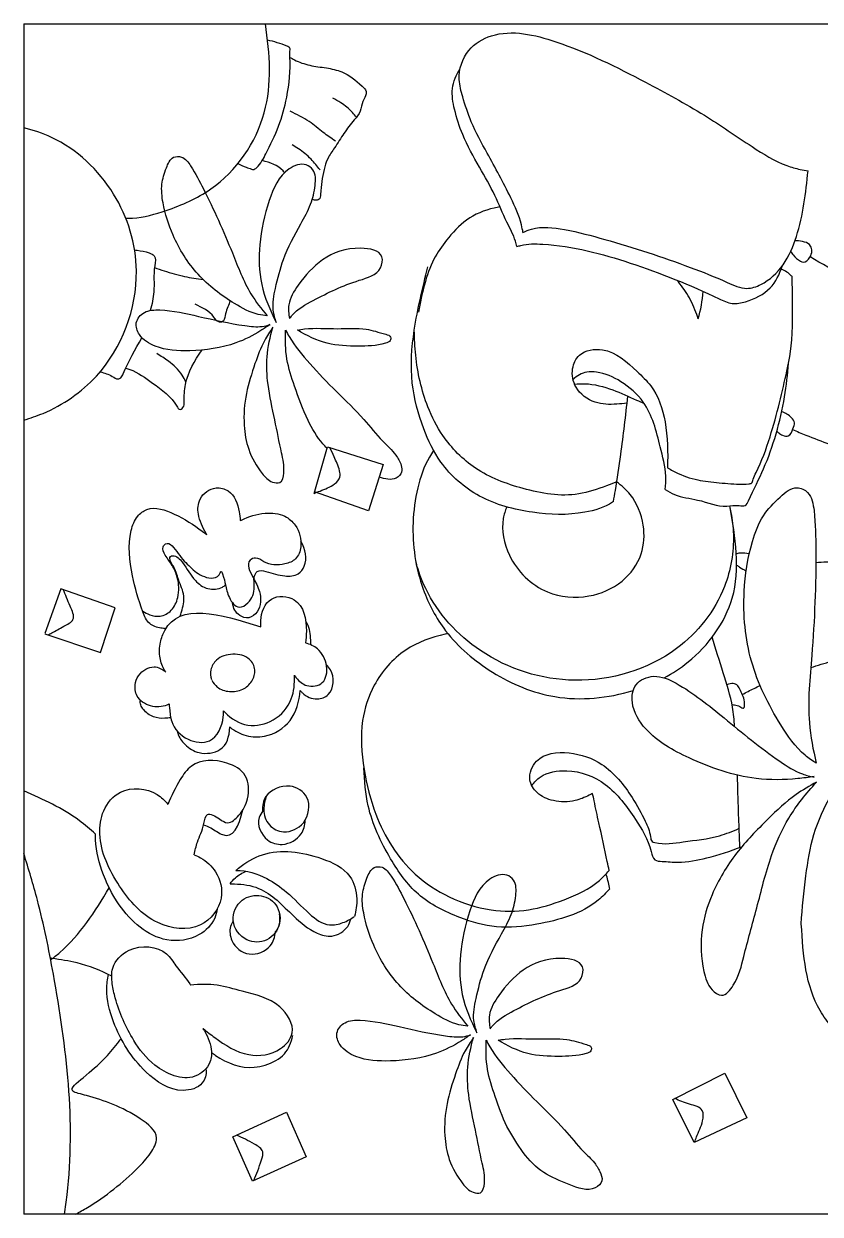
# Model space of a CAD drawing. Extents: x -1732 to 4207, y -1068 to 3132.
# Drawn here: x -1732 to 1079, y -1068 to 3132 of the extents above; entities that cross this region are included whole.
import ezdxf

# ---------------------------------------------------------------- set-up
doc = ezdxf.new("R2010")
doc.units = 0
doc.header["$MEASUREMENT"] = 0
doc.layers.get('0').update_dxf_attribs({"color": 3})

msp = doc.modelspace()

# ---------------------------------------------------------------- linework, layer by layer
at = {"color": 0, "linetype": 'Continuous', "lineweight": 30}
for p, q in [((-1732, 3131.8), (4207.3, 3131.8)), ((-1732, 3131.8), (-1732, -1067.7)), ((979.4, 2240.4), (980.1, 2240.9)), ((-707.2, 1474.3), (-660.6, 1639.6)), ((-660.6, 1639.6), (-463.3, 1577.5)), ((-463.3, 1577.5), (-515.8, 1413.4)), ((-515.8, 1413.4), (-705.5, 1480.4)), ((-1601, 1139), (-1657.3, 981)), ((-1409.9, 1071.6), (-1601, 1139)), ((-1461.2, 913.6), (-1409.9, 1071.6)), ((-1658.3, 980), (-1461.2, 913.6)), ((558.5, -662.8), (742.6, -569.7)), ((742.6, -569.7), (820.4, -727.4)), ((634.4, -814.7), (558.5, -662.8)), ((-993.9, -795), (-805.1, -708.3)), ((-805.1, -708.3), (-735.6, -865.7)), ((820.4, -727.4), (634.4, -814.7)), ((-924.8, -950.8), (-993.9, -795)), ((-735.6, -865.7), (-924.8, -950.8)), ((4207.3, -1067.7), (-1732, -1067.7))]:
    msp.add_line(p, q, dxfattribs=at)
for points, knots in [([(-1372.1, 2445.6), (-1364.2, 2445.6), (-1315.8, 2446.8), (-1211.4, 2476.2), (-1018.6, 2559.2), (-846.1, 2808.9), (-863.8, 3025.2), (-879.3, 3131.8)], [21.113367, 21.113367, 21.113367, 21.113367, 28.872899, 69.184987, 126.602479, 234.862026, 338.527857, 338.527857, 338.527857, 338.527857]), ([(29.8, 2395.3), (28.5, 2404.5), (20.7, 2447.3), (-23.5, 2541.8), (-87.5, 2659.8), (-151.7, 2775.6), (-180.5, 2864), (-203.4, 2949.3), (-174.4, 3043.5), (-41.7, 3120.5), (192.6, 3063.9), (429.9, 2944.2), (662.4, 2819.1), (820.1, 2708.9), (931.5, 2639.2), (1001.2, 2619), (1026.5, 2614.6), (1035.9, 2613.3)], [14.994372, 14.994372, 14.994372, 14.994372, 28.78888, 79.506349, 167.534683, 228.771881, 274.680615, 305.206382, 358.687354, 405.787373, 518.453576, 689.854972, 807.642387, 907.016843, 975.963654, 1000.105611, 1014.044132, 1014.044132, 1014.044132, 1014.044132]), ([(-976.5, 2639), (-966.8, 2634.3), (-951.3, 2626.2), (-932.8, 2621.1), (-919.8, 2616.1), (-897, 2635.5), (-870.4, 2686.5), (-829.6, 2769.5), (-798.5, 2883.1), (-789.7, 2974.5), (-794.2, 3030.2), (-789.8, 3047), (-822.3, 3061.5), (-849.1, 3069.3), (-871.7, 3073.9)], [22.690643, 22.690643, 22.690643, 22.690643, 33.237055, 39.865959, 42.026658, 46.252176, 65.882262, 101.073584, 135.933636, 182.746472, 188.514547, 193.233872, 197.013442, 219.688021, 219.688021, 219.688021, 219.688021]), ([(-793, 3013.5), (-787.8, 3010.4), (-765.8, 2998.2), (-722.6, 2983.2), (-665.4, 2977.6), (-598, 2962.3), (-555, 2928.3), (-521.5, 2896.8), (-524.9, 2874.8), (-539.6, 2854.9), (-540.8, 2821.3), (-571.1, 2786.9), (-603.1, 2745.7), (-631.8, 2698.2), (-660.8, 2658.7), (-677.2, 2601.5), (-683.6, 2557.8), (-685.8, 2510), (-703.2, 2508.4), (-711.4, 2510.6), (-714.1, 2511.6)], [11.20418, 11.20418, 11.20418, 11.20418, 17.168406, 36.063827, 55.706418, 74.137753, 102.77886, 110.642559, 115.912372, 122.946613, 134.903532, 146.972917, 166.790402, 186.856868, 201.694822, 214.959574, 244.103003, 250.081474, 255.425654, 258.280848, 258.280848, 258.280848, 258.280848]), ([(8.5, 2345.9), (7.1, 2352.4), (-0.6, 2382.3), (-33.2, 2440.1), (-68.2, 2530.2), (-126.7, 2629.9), (-181.7, 2728.9), (-211.7, 2822.3), (-226.4, 2906.6), (-205.8, 2952.1), (-191.5, 2974.9)], [23.571989, 23.571989, 23.571989, 23.571989, 33.466216, 69.631231, 120.534922, 176.78677, 240.703372, 287.08573, 323.200299, 362.173805, 362.173805, 362.173805, 362.173805]), ([(-557.5, 2802.5), (-562.1, 2807.9), (-578.9, 2826.8), (-606.2, 2851.1), (-632.1, 2864.4), (-641.8, 2869.4)], [8.199565, 8.199565, 8.199565, 8.199565, 15.238583, 33.091166, 43.883199, 43.883199, 43.883199, 43.883199]), ([(-1732, 1733.6), (-1709, 1740.6), (-1613.9, 1772.9), (-1415.6, 1908.7), (-1295.5, 2223.8), (-1394.6, 2547.4), (-1572.3, 2714.8), (-1698.2, 2756.5), (-1732, 2764.9)], [26.016372, 26.016372, 26.016372, 26.016372, 49.729267, 125.353337, 256.017028, 349.070776, 446.620763, 481.191709, 481.191709, 481.191709, 481.191709]), ([(-872.9, 2101.4), (-883.6, 2102.6), (-924.7, 2108.1), (-1010.9, 2155.6), (-1124, 2240.5), (-1204.5, 2371.1), (-1240.1, 2481.8), (-1249.1, 2565.4), (-1231.6, 2617.6), (-1212.6, 2664.3), (-1167.1, 2665.1), (-1132.6, 2616.3), (-1074.3, 2505.6), (-1005.2, 2352.3), (-946, 2193.6), (-893.7, 2126.2), (-872.9, 2101.2)], [2.498404, 2.498404, 2.498404, 2.498404, 13.080113, 43.3261, 97.631305, 151.749984, 191.050495, 212.769722, 232.23819, 247.134382, 256.19481, 271.064476, 301.48424, 383.156361, 435.426365, 467.340837, 467.340837, 467.340837, 467.340837]), ([(-811.5, 2606.7), (-813.2, 2608.8), (-832.9, 2632), (-862, 2642.5), (-890.7, 2649.2)], [302.932223, 302.932223, 302.932223, 302.932223, 305.696423, 333.22882, 333.22882, 333.22882, 333.22882]), ([(-840.6, 2077.5), (-845.2, 2092.1), (-857.7, 2131.6), (-842.2, 2208.7), (-816.4, 2313), (-764.7, 2408.2), (-717.4, 2491.9), (-702.4, 2555.8), (-700.8, 2612.6), (-744.2, 2644.4), (-825.1, 2613.9), (-873.4, 2499.4), (-903.8, 2360.4), (-901.4, 2208.7), (-862.6, 2121.5), (-841.3, 2077.7)], [0, 0, 0, 0, 14.938471, 40.432753, 75.341792, 121.403039, 146.862616, 169.209036, 187.508967, 197.132922, 217.333608, 260.835239, 313.217041, 359.330515, 406.93173, 406.93173, 406.93173, 406.93173]), ([(29.8, 2395.3), (39.6, 2400.2), (85, 2419.8), (188.6, 2406.8), (372.6, 2357.6), (567.3, 2294.5), (728.5, 2230.8), (812.5, 2190.4), (888.5, 2216.1), (955.5, 2279.1), (1014.3, 2420.2), (1028.7, 2534.8), (1035.9, 2613.3)], [15.340462, 15.340462, 15.340462, 15.340462, 31.449216, 89.0388, 161.413459, 317.983938, 387.428105, 423.389339, 448.615164, 500.550729, 555.111795, 671.250929, 671.250929, 671.250929, 671.250929]), ([(-51.2, 2485.8), (-58.3, 2484.7), (-100, 2476.9), (-172.4, 2446.3), (-237.7, 2374.9), (-308.9, 2271.1), (-326.4, 2179.8), (-338.8, 2115.1)], [38.319564, 38.319564, 38.319564, 38.319564, 48.891916, 101.140216, 150.864845, 190.292651, 286.195413, 286.195413, 286.195413, 286.195413]), ([(8.5, 2345.9), (13, 2347.4), (42.1, 2356.2), (180.9, 2355.2), (418.6, 2291.1), (632.6, 2205.4), (767.3, 2140.1), (833.5, 2153.5), (908.6, 2191.9), (935.5, 2247.5), (944.5, 2277)], [18.469537, 18.469537, 18.469537, 18.469537, 25.560715, 63.767259, 219.842227, 386.643786, 411.245306, 434.621212, 483.514719, 528.554291, 528.554291, 528.554291, 528.554291]), ([(974.7, 2329), (977.6, 2324.6), (987.2, 2311.3), (1001.8, 2297.6), (1025.2, 2286.5), (1043.6, 2306.5), (1051.4, 2328.2), (1042.9, 2362), (1012.8, 2364.8), (991.5, 2366.9), (990, 2367.1)], [20.446512, 20.446512, 20.446512, 20.446512, 28.213506, 44.989522, 49.919395, 64.346575, 75.849088, 84.811246, 111.284036, 113.264134, 113.264134, 113.264134, 113.264134]), ([(-1341, 2333.9), (-1338, 2333.6), (-1320.8, 2331.7), (-1297.6, 2327.8), (-1263.4, 2313.1), (-1276.3, 2255.2), (-1267.9, 2194.6), (-1279.7, 2142.7), (-1285.7, 2120.6)], [13.948213, 13.948213, 13.948213, 13.948213, 16.981233, 31.228227, 38.141039, 49.602123, 79.986547, 102.234886, 102.234886, 102.234886, 102.234886]), ([(-793.9, 2092.1), (-791.2, 2095.7), (-769.6, 2123.5), (-683.9, 2171.5), (-583.5, 2219.7), (-472.2, 2248.1), (-459.1, 2330.4), (-572.7, 2350.1), (-677.7, 2311.5), (-756.3, 2225.5), (-801.7, 2149.8), (-797.3, 2108.5), (-793.7, 2092)], [7.050242, 7.050242, 7.050242, 7.050242, 11.490161, 41.923462, 100.071093, 128.820368, 141.853262, 168.078681, 214.55486, 255.540862, 280.773464, 297.045894, 297.045894, 297.045894, 297.045894]), ([(-1270.8, 2272.2), (-1259.5, 2268.1), (-1224.6, 2255.7), (-1167.3, 2240.1), (-1120.7, 2232.4), (-1098.7, 2229.3)], [11.422662, 11.422662, 11.422662, 11.422662, 23.294716, 48.036752, 69.951524, 69.951524, 69.951524, 69.951524]), ([(348.8, 1446.1), (348, 1445.5), (318.5, 1425.4), (221.8, 1396.2), (59.1, 1401.8), (-125.6, 1450.5), (-259.9, 1566.4), (-328, 1712.6), (-371.8, 1870.2), (-357.4, 2066.3), (-324.1, 2200.6), (-305.8, 2274.4)], [24.591952, 24.591952, 24.591952, 24.591952, 26.079239, 77.768955, 168.928019, 265.548864, 355.33906, 420.497269, 502.381308, 594.85295, 707.541843, 707.541843, 707.541843, 707.541843]), ([(980.1, 2240), (978.9, 2240.7), (976.7, 2242.4), (964.3, 2255.4), (951, 2263.1), (937.8, 2268.4)], [676.348077, 676.348077, 676.348077, 676.348077, 679.324264, 681.298225, 702.2166, 702.2166, 702.2166, 702.2166]), ([(2379.2, 1135.9), (2332.6, 1182.6), (2206.5, 1309), (1968.6, 1543.1), (1661.4, 1845.9), (1352.4, 2128.6), (1127.1, 2261.1), (1043.2, 2309.6)], [15.738717, 15.738717, 15.738717, 15.738717, 113.357389, 280.247266, 510.130364, 753.394974, 896.728566, 896.728566, 896.728566, 896.728566]), ([(539.9, 1565.9), (546.1, 1562.1), (576.7, 1544.6), (634.1, 1522), (713.9, 1513.1), (778.3, 1507.5), (818.1, 1507.8), (839.6, 1510.3), (842.8, 1530), (869.3, 1579.9), (915.5, 1705.8), (959.7, 1894.6), (983.9, 2018.6), (981.3, 2181.3), (980.1, 2240.9)], [21.931253, 21.931253, 21.931253, 21.931253, 32.792311, 74.170027, 111.795939, 151.893079, 168.178711, 173.482064, 180.570385, 193.7084, 260.16624, 378.349315, 458.071018, 511.120573, 511.120573, 511.120573, 511.120573]), ([(647.9, 2091.4), (646.4, 2096.3), (637.2, 2124.4), (616, 2172.7), (587.6, 2210.2), (572.8, 2227.5)], [42.735229, 42.735229, 42.735229, 42.735229, 50.276303, 86.441304, 120.126599, 120.126599, 120.126599, 120.126599]), ([(-1004.2, 2155), (-1004.7, 2153.2), (-1009.9, 2135.9), (-1021.2, 2114.2), (-1025, 2077.9), (-1049.4, 2078.7), (-1070.4, 2115.6), (-1102.6, 2130.9), (-1127.6, 2142.8)], [7.489396, 7.489396, 7.489396, 7.489396, 9.339073, 25.710604, 33.825404, 38.029347, 45.806487, 72.543386, 72.543386, 72.543386, 72.543386]), ([(-863.1, 2071.3), (-873.8, 2063.8), (-911.5, 2038.1), (-1002.3, 1991.9), (-1131.6, 1974.9), (-1253.1, 1980.5), (-1323.6, 2023.4), (-1343.1, 2079.4), (-1306.1, 2121.9), (-1222.6, 2124.4), (-1106.2, 2097.5), (-987.6, 2070.6), (-901, 2060.8), (-872, 2067.5), (-862.8, 2070.3)], [3.832777, 3.832777, 3.832777, 3.832777, 16.775621, 48.885726, 103.326129, 143.758153, 166.659579, 180.708243, 195.916722, 213.939497, 259.820421, 314.553359, 334.626422, 344.193294, 344.193294, 344.193294, 344.193294]), ([(-852.5, 2061.8), (-863.2, 2046.2), (-890, 2006.2), (-918.9, 1926.2), (-950.7, 1827.9), (-958.6, 1724.3), (-942, 1625.5), (-903, 1557.1), (-864.2, 1515), (-821.2, 1507.8), (-809.1, 1562.9), (-826.1, 1631.6), (-845.9, 1738.2), (-871.9, 1848.9), (-877.4, 1960.9), (-862.5, 2027.3), (-852.6, 2062)], [1.831942, 1.831942, 1.831942, 1.831942, 20.453796, 49.297331, 85.216097, 122.44166, 150.649666, 182.952992, 198.549819, 206.928847, 218.877011, 242.557115, 281.533511, 323.588548, 355.509297, 390.91816, 390.91816, 390.91816, 390.91816]), ([(-766.4, 2051.6), (-758, 2053), (-711.1, 2060.4), (-630.7, 2053.3), (-530.6, 2060.8), (-474.7, 2042.1), (-435.3, 2031), (-437.5, 2010.2), (-482.9, 1995.4), (-554.5, 1993.9), (-665.6, 1996.9), (-732.5, 2032), (-766.4, 2051.7)], [4.198759, 4.198759, 4.198759, 4.198759, 12.570753, 51.129338, 84.138159, 107.756137, 114.201853, 118.139081, 124.584797, 156.448325, 192.539892, 230.677043, 230.677043, 230.677043, 230.677043]), ([(-1462.4, 1904.4), (-1462.1, 1904.2), (-1447.7, 1899.6), (-1425.9, 1894.7), (-1403.2, 1876.1), (-1386.8, 1883.6), (-1364.8, 1937.6), (-1339, 1983.6), (-1314.9, 2024.1)], [16.724769, 16.724769, 16.724769, 16.724769, 17.072766, 31.805912, 39.19175, 42.579155, 47.803694, 94.886379, 94.886379, 94.886379, 94.886379]), ([(-661.9, 1635.1), (-666.9, 1639.9), (-694.3, 1668.7), (-736.5, 1741.3), (-773.2, 1843.4), (-808.7, 1949.4), (-809.5, 2016.8), (-808, 2051.3)], [327.284886, 327.284886, 327.284886, 327.284886, 334.113457, 366.318211, 409.047935, 441.66223, 475.571883, 475.571883, 475.571883, 475.571883]), ([(-808, 2051.3), (-804, 2043.5), (-780.7, 2000.7), (-719.6, 1927.9), (-629, 1833.2), (-537.6, 1747.1), (-474.9, 1666.3), (-422, 1619.1), (-400.2, 1580.6), (-394.4, 1547.7), (-425.8, 1517.5), (-457, 1526.1), (-477.5, 1533)], [13.069746, 13.069746, 13.069746, 13.069746, 21.750723, 61.282933, 106.03148, 151.506706, 184.855287, 207.050283, 220.616438, 228.478983, 237.729193, 257.566409, 257.566409, 257.566409, 257.566409]), ([(361.1, 1516.1), (349.1, 1511.3), (305.2, 1494.1), (196.9, 1456.8), (32.4, 1485.4), (-138.7, 1549.8), (-249.6, 1662.3), (-320.3, 1800.9), (-348.8, 1929.6), (-353.4, 2021.3), (-353.8, 2050.7)], [25.448819, 25.448819, 25.448819, 25.448819, 44.631899, 95.210058, 192.750055, 282.921132, 363.312155, 419.472569, 511.994188, 555.619141, 555.619141, 555.619141, 555.619141]), ([(-1372.5, 1916.9), (-1367.5, 1915.6), (-1332.8, 1905.5), (-1269.7, 1856.5), (-1209.6, 1817.7), (-1184, 1767.9), (-1165.5, 1778.5), (-1166.2, 1812.2), (-1163.4, 1885.3), (-1129.7, 1942.8), (-1102.5, 1981.2)], [10.230625, 10.230625, 10.230625, 10.230625, 15.326805, 46.133804, 86.257205, 89.444114, 94.344581, 100.986339, 121.452211, 166.419565, 166.419565, 166.419565, 166.419565]), ([(397.4, 1793.6), (385.4, 1792.1), (347.7, 1788), (279.9, 1789.5), (211.8, 1839.3), (198.1, 1911.1), (228.7, 1978.3), (338.2, 1994.7), (415, 1921.7), (500.3, 1841.9), (540.6, 1719.2), (541.4, 1619.8), (539.9, 1565.9)], [12.919107, 12.919107, 12.919107, 12.919107, 30.985475, 69.036097, 111.203544, 143.732459, 170.218776, 211.57149, 282.863928, 317.208345, 384.738307, 464.616859, 464.616859, 464.616859, 464.616859]), ([(-1159.6, 1867.3), (-1163.6, 1876.2), (-1178.4, 1905), (-1215.7, 1938.9), (-1248.7, 1959.7), (-1262.5, 1968.5)], [10.673367, 10.673367, 10.673367, 10.673367, 20.268934, 42.791156, 58.938662, 58.938662, 58.938662, 58.938662]), ([(532.2, 1489.2), (542.7, 1482.1), (577.3, 1461.6), (654.2, 1455.4), (729.7, 1422.6), (784.1, 1435.9), (816.3, 1427.8), (842.8, 1485.6), (900.4, 1598.5), (950.1, 1767.4), (964.2, 1895), (966.9, 1934.3)], [16.45456, 16.45456, 16.45456, 16.45456, 35.146308, 76.499022, 128.510557, 149.853373, 160.50833, 170.696903, 232.166516, 362.993549, 421.229768, 421.229768, 421.229768, 421.229768]), ([(532.2, 1489.2), (533.7, 1504.8), (535.9, 1555), (508.9, 1659.3), (478.3, 1787.8), (381.9, 1870.9), (309.8, 1903.4), (246, 1905.1), (221, 1890), (206.7, 1876.6)], [29.183805, 29.183805, 29.183805, 29.183805, 52.33967, 104.152979, 187.754854, 240.569602, 286.302724, 302.877103, 331.85281, 331.85281, 331.85281, 331.85281]), ([(211.9, 1860.6), (224, 1861.8), (269.5, 1864.1), (345.2, 1844.1), (411.8, 1812.6), (448.7, 1796.3), (457.9, 1792.4)], [27.113681, 27.113681, 27.113681, 27.113681, 45.236471, 94.932897, 140.018435, 154.773657, 154.773657, 154.773657, 154.773657]), ([(348.8, 1446.1), (351.3, 1459.1), (361.4, 1514.3), (379.3, 1638.2), (392.3, 1749.4), (400.3, 1818.1)], [37.062353, 37.062353, 37.062353, 37.062353, 56.689305, 120.186545, 222.554075, 222.554075, 222.554075, 222.554075]), ([(925.8, 1694.5), (927.9, 1692.3), (933.9, 1686.5), (946.7, 1678.9), (972.5, 1673), (980.8, 1701.6), (992.7, 1724.2), (973.8, 1749.2), (955.9, 1758.7), (943, 1762.9)], [11.428793, 11.428793, 11.428793, 11.428793, 15.9637, 23.980298, 33.86093, 48.912985, 59.697868, 69.795255, 89.932775, 89.932775, 89.932775, 89.932775]), ([(981.4, 1700.4), (996.9, 1693.8), (1068.5, 1663.5), (1201, 1618.1), (1315.9, 1574), (1373.9, 1551.7)], [6.54069, 6.54069, 6.54069, 6.54069, 31.454595, 121.741101, 213.854755, 213.854755, 213.854755, 213.854755]), ([(-707.2, 1474.3), (-700.2, 1477.5), (-675.8, 1488.2), (-641.8, 1500.5), (-612.4, 1529.1), (-619.1, 1566.2), (-634.4, 1599.3), (-646.6, 1626), (-651.6, 1636.7)], [9.049133, 9.049133, 9.049133, 9.049133, 16.655654, 35.406261, 45.476501, 52.836358, 70.265728, 81.993744, 81.993744, 81.993744, 81.993744]), ([(-285.5, 1626.7), (-290.8, 1618.8), (-316.7, 1578.4), (-345.9, 1492.5), (-367.3, 1334.7), (-341.1, 1155.8), (-241.7, 968.9), (-79.4, 831.6), (152, 734.6), (329.7, 752.5), (418.7, 779.8), (418.9, 779.8)], [58.500953, 58.500953, 58.500953, 58.500953, 72.601672, 129.583916, 190.567233, 308.014123, 390.162992, 499.227385, 616.196668, 752.760161, 752.919697, 752.919697, 752.919697, 752.919697]), ([(-27.7, 1427.5), (-32.8, 1414.1), (-50.5, 1359), (-24.1, 1232.8), (96.3, 1114.2), (258.6, 1101), (383.6, 1154.3), (455.6, 1253.9), (461.5, 1369.1), (423.7, 1462.7), (378.2, 1502.7), (359.9, 1515.7)], [52.677621, 52.677621, 52.677621, 52.677621, 73.626515, 138.479357, 230.608198, 303.174078, 366.770071, 424.600057, 474.48234, 532.343294, 565.641002, 565.641002, 565.641002, 565.641002]), ([(-1086.2, 1329.8), (-1087, 1331.2), (-1099.8, 1354.1), (-1120, 1393.8), (-1116.6, 1463.3), (-1062.8, 1502.3), (-993.8, 1484.2), (-972.9, 1428.3), (-968.5, 1389.6), (-967.9, 1379.4)], [12.419727, 12.419727, 12.419727, 12.419727, 14, 38.248711, 55.684307, 78.289616, 92.711821, 120.225454, 130.178424, 130.178424, 130.178424, 130.178424]), ([(1065.2, 523.2), (1051.7, 532), (1000.2, 566.9), (916.4, 688.4), (821.6, 878.2), (801.1, 1107.3), (827.5, 1279.8), (871.5, 1397.9), (930.1, 1456.3), (986.8, 1506.3), (1048.4, 1476.7), (1062, 1388.2), (1066, 1200.5), (1056, 948.6), (1029, 695.9), (1053.9, 570.4), (1065.1, 523)], [2.498404, 2.498404, 2.498404, 2.498404, 13.080113, 43.3261, 97.631305, 151.749984, 191.050495, 212.769722, 232.23819, 247.134382, 256.19481, 271.064476, 301.48424, 383.156361, 435.426365, 467.340837, 467.340837, 467.340837, 467.340837]), ([(-1230.9, 997.9), (-1236.6, 998.3), (-1256.6, 1000.5), (-1293.8, 1011.8), (-1323.4, 1085.4), (-1353.7, 1190.9), (-1367.8, 1310.9), (-1337, 1392.9), (-1282.4, 1434.8), (-1190.4, 1402.3), (-1127.4, 1361), (-1091.5, 1333.9), (-1086.2, 1329.8)], [10.942943, 10.942943, 10.942943, 10.942943, 16.522712, 30.522712, 46.522712, 89.789327, 142.638168, 160.721309, 173.798006, 206.217136, 244.335373, 250.995885, 250.995885, 250.995885, 250.995885]), ([(758.3, 1430.9), (760.2, 1423.4), (767.7, 1390.4), (778.7, 1294.6), (748.1, 1111.5), (564.9, 880.2), (220.5, 778.3), (-119.4, 885.2), (-294.1, 1076.8), (-338.7, 1199.3), (-347.7, 1230.8)], [26.698313, 26.698313, 26.698313, 26.698313, 38.161003, 76.827509, 168.999651, 305.344471, 490.974795, 663.525335, 807.559223, 855.906788, 855.906788, 855.906788, 855.906788]), ([(527.9, 824.6), (557.7, 840.4), (663.3, 909.2), (813.5, 1115.2), (779.8, 1319.6), (759.4, 1431)], [810.933781, 810.933781, 810.933781, 810.933781, 860.794424, 996.154214, 1156.965778, 1156.965778, 1156.965778, 1156.965778]), ([(-967.9, 1379.4), (-966.6, 1380), (-939.5, 1393.7), (-887, 1409.4), (-814.7, 1403.6), (-763.2, 1358), (-746.7, 1297.8), (-767.3, 1240.7), (-821, 1219.8), (-873.9, 1221.6), (-909.2, 1252.1), (-951.8, 1234.6), (-922.3, 1176.1), (-894.3, 1127.7), (-893.8, 1063.8), (-935.7, 1030.9), (-981.3, 1045.2), (-992.6, 1070.1), (-995.2, 1088.9)], [14.159098, 14.159098, 14.159098, 14.159098, 15.588457, 44.171669, 67.431076, 83.305584, 109.247827, 124.347496, 138.23994, 162.87731, 173.317617, 180.317617, 200.541365, 218.624506, 242.140458, 254.305983, 265.122637, 283.532979, 283.532979, 283.532979, 283.532979]), ([(-1312.4, 1059.5), (-1304.5, 1054.7), (-1285.4, 1044.9), (-1247.9, 1037.3), (-1206.1, 1061.1), (-1182.7, 1113.8), (-1184.4, 1171.5), (-1207, 1221.8), (-1230.3, 1251.5), (-1246.7, 1282.1), (-1220.3, 1311.5), (-1183, 1253.5), (-1147, 1216.9), (-1101.3, 1176), (-1046.2, 1172.4), (-1035, 1203.3), (-1024.9, 1176.1), (-1020.4, 1152.8), (-1010.5, 1107.3), (-977.6, 1062.4), (-930.2, 1093.4), (-913.8, 1137.2), (-922.9, 1175.7), (-908.2, 1206.8), (-861.6, 1196.9), (-820.1, 1181.2), (-764.3, 1183.9), (-726.6, 1236), (-737.7, 1276.5), (-753.9, 1306.9)], [9.917416, 9.917416, 9.917416, 9.917416, 19.052559, 31.176915, 45.907834, 62.430546, 85.818577, 100.918246, 115.444085, 125.292943, 129.875519, 148.233078, 169.185405, 189.16039, 208.16039, 210.16039, 213.16039, 226.614014, 242.008818, 258.102295, 269.371723, 289.044038, 301.168394, 308.168394, 318.168394, 340.773703, 356.489936, 367.625465, 398.735753, 398.735753, 398.735753, 398.735753]), ([(782.9, 1262.7), (787.4, 1263.9), (802.5, 1267.1), (817.8, 1265.2), (828.5, 1262.9)], [5.175351, 5.175351, 5.175351, 5.175351, 12.034238, 28.106861, 28.106861, 28.106861, 28.106861]), ([(-1180.8, 1041.1), (-1178.8, 1046.6), (-1170.8, 1069.8), (-1161.2, 1115.7), (-1186.6, 1166.7), (-1197.3, 1211.7), (-1214.9, 1232.9), (-1218.7, 1252.7), (-1194.1, 1258.7), (-1161.2, 1220.4), (-1136.5, 1172.5), (-1085.4, 1132.7), (-1040.1, 1137.2), (-1023.4, 1149.2), (-1020.1, 1152.1)], [9.982241, 9.982241, 9.982241, 9.982241, 15.716234, 34.073793, 54.048778, 70.752071, 77.752071, 82.948223, 85.593975, 99.486419, 125.11843, 142.467781, 159.555789, 164.136581, 164.136581, 164.136581, 164.136581]), ([(784, 1222), (787.4, 1219.6), (798, 1212.2), (809.5, 1206.2), (817.4, 1202.2)], [3.840442, 3.840442, 3.840442, 3.840442, 9.885312, 23.021453, 23.021453, 23.021453, 23.021453]), ([(1063.6, 1231.5), (1088.1, 1233.2), (1235.3, 1241.9), (1578.3, 1198.6), (1990.3, 1203.8), (2273.4, 1150.5), (2362.9, 1133.6)], [15.296362, 15.296362, 15.296362, 15.296362, 51.751246, 233.617509, 524.967806, 659.660414, 659.660414, 659.660414, 659.660414]), ([(-1646.7, 976.1), (-1642.2, 978.3), (-1623.5, 987.8), (-1595.8, 1005), (-1545.8, 1027.8), (-1571.4, 1083.1), (-1585.4, 1117.6), (-1592.5, 1136)], [6.023129, 6.023129, 6.023129, 6.023129, 10.978529, 26.857137, 40.266119, 55.987455, 75.970072, 75.970072, 75.970072, 75.970072]), ([(-895, 1004.2), (-895.7, 1011.4), (-897.2, 1047.5), (-870.9, 1118.4), (-749.6, 1111.1), (-731.3, 1014.9), (-735.9, 961.1), (-737.7, 947.7)], [12.94799, 12.94799, 12.94799, 12.94799, 20.07486, 48.12838, 74.642527, 113.616878, 127.062095, 127.062095, 127.062095, 127.062095]), ([(-1231.1, 844.7), (-1232.2, 846.4), (-1241.7, 861.7), (-1255, 896.7), (-1252.8, 946.6), (-1200.2, 1093.7), (-1042, 1051.8), (-895, 1004.2)], [8.501465, 8.501465, 8.501465, 8.501465, 10.535654, 26.251887, 44.445293, 59.176213, 173.529968, 173.529968, 173.529968, 173.529968]), ([(-719.2, 941), (-719.2, 946.6), (-719.7, 972.3), (-722.6, 1002.7), (-734.9, 1020.9), (-736.7, 1023.3)], [19.718782, 19.718782, 19.718782, 19.718782, 25.119713, 44.587636, 47.736898, 47.736898, 47.736898, 47.736898]), ([(-234.8, 980.1), (-237.9, 979.5), (-290.5, 968.9), (-395.9, 930.9), (-498.3, 813.2), (-548, 661.4), (-535.1, 503.3), (-489.4, 312.5), (-386.3, 146.2), (-230.3, 44.5), (-91.4, 0.2), (50.3, -0.7), (178.9, 40.5), (279.6, 86.1), (323.2, 132.5), (333.9, 145.1)], [32.524108, 32.524108, 32.524108, 32.524108, 37.308365, 111.680247, 193.859439, 258.381816, 343.639436, 424.520096, 549.181288, 620.561344, 696.711705, 762.299099, 826.415818, 896.666815, 921.160015, 921.160015, 921.160015, 921.160015]), ([(776.8, 652.2), (775.6, 675.5), (769.8, 740.2), (735.4, 844.4), (710.5, 926.3), (697.8, 968.2)], [28.338377, 28.338377, 28.338377, 28.338377, 62.736219, 124.7712, 189.679155, 189.679155, 189.679155, 189.679155]), ([(-776.6, 833.7), (-774.4, 830.3), (-763.7, 814.5), (-733, 789.1), (-667.5, 799.4), (-656.2, 871.1), (-686.9, 927.4), (-721.8, 943.1), (-737.7, 947.7)], [8.966367, 8.966367, 8.966367, 8.966367, 13, 27.798649, 46.128951, 65.826667, 88.343327, 104.481274, 104.481274, 104.481274, 104.481274]), ([(-1068.8, 815.7), (-1062.8, 807.1), (-1048.1, 785.9), (-1005.8, 772.6), (-958.9, 779.3), (-924.8, 810.3), (-911.3, 852.9), (-935.6, 900.4), (-994.7, 913.5), (-1050.6, 896.6), (-1075.1, 855.5), (-1073.6, 829.1), (-1069.9, 818.6)], [0, 0, 0, 0, 10.148892, 25.082076, 40.79831, 54.975757, 68.429381, 81.95713, 102.377708, 122.601456, 135.601456, 146.74672, 146.74672, 146.74672, 146.74672]), ([(1045.5, 860.8), (1070, 868.5), (1128.5, 886.5), (1187.4, 903.2), (1221.7, 912.5)], [133.136616, 133.136616, 133.136616, 133.136616, 171.137183, 223.887816, 223.887816, 223.887816, 223.887816]), ([(-1219.2, 732.5), (-1219.7, 732.2), (-1236.3, 722.5), (-1279.3, 717.5), (-1332, 746.6), (-1346.6, 808.1), (-1315, 853.6), (-1265.5, 867.8), (-1243.7, 855.6), (-1231.1, 844.7)], [12.643727, 12.643727, 12.643727, 12.643727, 13.228757, 31.910298, 51.835157, 66.967903, 89.03598, 98.884837, 114.66002, 114.66002, 114.66002, 114.66002]), ([(-756.3, 780.3), (-753.8, 777), (-739.3, 759.7), (-701.3, 743.2), (-637.2, 766.7), (-634.8, 837.5), (-658.4, 865.2), (-664, 870.3)], [9.514118, 9.514118, 9.514118, 9.514118, 13.527749, 31.885309, 45.885309, 74.573286, 82.154325, 82.154325, 82.154325, 82.154325]), ([(-1026.9, 708.5), (-1025.2, 706.5), (-1003.2, 681.3), (-943.1, 645.8), (-844.5, 668.2), (-779.3, 743.4), (-776.2, 804.7), (-776.6, 833.7)], [14.521604, 14.521604, 14.521604, 14.521604, 17.088007, 47.40302, 77.519461, 109.597491, 137.575602, 137.575602, 137.575602, 137.575602]), ([(1058.2, 476.2), (1038.8, 473.4), (971, 464.2), (818.1, 463), (633.3, 526.9), (474, 615.8), (408.2, 720.7), (419.6, 808.9), (497.8, 841.1), (611.4, 788.4), (749.6, 674.4), (890.7, 558.8), (1000.3, 487.5), (1043.6, 477), (1057.9, 474.6)], [3.832777, 3.832777, 3.832777, 3.832777, 16.775621, 48.885726, 103.326129, 143.758153, 166.659579, 180.708243, 195.916722, 213.939497, 259.820421, 314.553359, 334.626422, 344.193294, 344.193294, 344.193294, 344.193294]), ([(767.9, 730.4), (770.9, 729.8), (780.1, 728), (793, 726.1), (810.8, 712.2), (813.7, 749.7), (801.7, 769.1), (785, 807.3), (765.6, 806.1), (749.8, 800.3)], [9.232602, 9.232602, 9.232602, 9.232602, 13.863343, 23.325408, 30.227922, 37.705672, 62.373149, 71.708266, 93.831938, 93.831938, 93.831938, 93.831938]), ([(-1005.1, 651.4), (-1004.6, 650.9), (-988.2, 636.7), (-947.6, 616.5), (-867.8, 612.3), (-777.3, 669.5), (-760.1, 740.5), (-756.3, 780.3)], [19.595351, 19.595351, 19.595351, 19.595351, 20.297783, 41.106435, 62.62387, 97.279317, 135.102136, 135.102136, 135.102136, 135.102136]), ([(803.9, 765.8), (817.6, 773.1), (838.3, 784.1), (859.6, 793.9), (866.8, 797.1)], [4.798674, 4.798674, 4.798674, 4.798674, 27.781952, 39.492391, 39.492391, 39.492391, 39.492391]), ([(-1213.5, 683.7), (-1220.4, 682.7), (-1240.5, 680.4), (-1276.7, 683.8), (-1305.8, 704.8), (-1321, 728.8), (-1321.5, 740.1), (-1320.7, 745.8)], [6.208557, 6.208557, 6.208557, 6.208557, 13.114877, 26.229754, 41.028403, 47.028403, 53.043997, 53.043997, 53.043997, 53.043997]), ([(-1219.2, 732.5), (-1218.7, 726.9), (-1216.8, 706.2), (-1212.2, 656.4), (-1160.9, 600.6), (-1061, 587.2), (-1028.2, 660.8), (-1026.7, 701.4), (-1026.9, 708.5)], [11.035361, 11.035361, 11.035361, 11.035361, 16.522712, 31.455896, 59.616152, 84.67608, 116.67608, 123.594173, 123.594173, 123.594173, 123.594173]), ([(-1190.4, 637), (-1190, 634.3), (-1186.5, 616.6), (-1162.2, 584.3), (-1111.1, 551.6), (-1021.3, 564.4), (-1006.5, 616.3), (-1005.1, 651.4)], [12.822865, 12.822865, 12.822865, 12.822865, 15.588457, 31.112632, 50.165191, 74.413902, 106.016933, 106.016933, 106.016933, 106.016933]), ([(275.4, 416.5), (271.4, 414.3), (251.7, 404), (207.2, 385.6), (140.6, 386.1), (78.8, 411.5), (43.7, 469.3), (78.9, 556.7), (197.7, 568.1), (325.1, 523.7), (406.7, 421.5), (457.5, 329.3), (479.2, 279.6), (481.8, 246.5), (526.6, 234.5), (604.4, 249.1), (707.2, 257.8), (770.2, 283.5), (793, 293.7)], [11.56771, 11.56771, 11.56771, 11.56771, 18.334357, 44.412074, 82.157397, 113.865889, 139.631438, 173.866223, 232.257005, 292.674039, 371.226233, 418.167213, 446.860231, 455.599115, 460.557242, 510.289793, 574.302203, 611.074471, 611.074471, 611.074471, 611.074471]), ([(-1130.9, 199.8), (-1127.6, 215.4), (-1118.3, 252.9), (-1097.6, 293.7), (-1088.1, 357.1), (-1043.9, 328.2), (-1008.3, 304.3), (-964.6, 344.6), (-935.8, 399), (-937.5, 486.8), (-1027.9, 537.3), (-1131.4, 537.1), (-1188.3, 456), (-1211, 407.8), (-1223.4, 377.8)], [13.646204, 13.646204, 13.646204, 13.646204, 29.308702, 52.22158, 63.357109, 78.290294, 88.7306, 104.351099, 125.868534, 152.831472, 178.8891, 220.035181, 240.332964, 272.508432, 272.508432, 272.508432, 272.508432]), ([(335.9, 79.8), (323.1, 65.7), (255.6, -3.2), (108.4, -44.3), (-61.2, -63.5), (-205.1, -21.2), (-346.2, 49), (-449.3, 196.6), (-521, 349.2), (-530.1, 461.4), (-531.3, 506.8)], [17.383262, 17.383262, 17.383262, 17.383262, 45.353536, 160.51495, 230.605548, 296.759678, 379.686797, 458.080664, 558.167291, 625.039138, 625.039138, 625.039138, 625.039138]), ([(60.7, 444.9), (69.7, 456.2), (101.3, 489.5), (202.8, 506.9), (334.7, 456.9), (422.7, 333.9), (475.8, 248), (489.8, 178.5), (532.8, 176.5), (591.3, 170.9), (688.8, 188.5), (761.9, 213.7), (802.3, 228.6)], [17.27173, 17.27173, 17.27173, 17.27173, 38.509992, 85.849692, 157.195388, 237.50947, 300.124157, 315.789936, 328.52184, 356.415399, 407.127426, 471.077478, 471.077478, 471.077478, 471.077478]), ([(795.2, 226), (794.9, 236.7), (793.8, 279.2), (789.7, 364.2), (788, 438.5), (787.3, 481)], [22.747994, 22.747994, 22.747994, 22.747994, 38.702206, 85.720504, 148.770884, 148.770884, 148.770884, 148.770884]), ([(-1478.7, 273.5), (-1497.4, 290.3), (-1572.9, 354), (-1663.1, 396.2), (-1732, 425.3)], [23.780143, 23.780143, 23.780143, 23.780143, 48.569538, 121.647663, 121.647663, 121.647663, 121.647663]), ([(-1130.9, 199.8), (-1123.1, 196.9), (-1093.3, 184), (-1044.4, 138.4), (-1019.4, 36.8), (-1108.7, -76), (-1283.1, -50.9), (-1402.6, 87.2), (-1473.6, 234.3), (-1457.2, 359.8), (-1387.8, 444.1), (-1276.8, 433.8), (-1234.1, 391.8), (-1223.4, 377.8)], [12.047999, 12.047999, 12.047999, 12.047999, 20.223748, 44.244573, 75.244573, 114.589204, 164.157339, 225.647175, 290.485436, 317.706751, 346.844355, 389.423693, 406.915894, 406.915894, 406.915894, 406.915894]), ([(-875.9, 408), (-880.4, 392.5), (-890.5, 358), (-872.4, 300.5), (-808.4, 271.2), (-730.6, 306.5), (-714.6, 405.1), (-797.5, 458.8), (-882.8, 419.8), (-890, 373.2), (-889, 354.1)], [0, 0, 0, 0, 15.874508, 35.187716, 53.436003, 78.674862, 108.390178, 131.820927, 162.33322, 180.73489, 180.73489, 180.73489, 180.73489]), ([(1066.1, 456.3), (1041.3, 442.6), (978.4, 407), (886.1, 318.9), (777.5, 208.3), (697.3, 74.6), (653.4, -69), (659.8, -187.1), (683.7, -269.6), (736.6, -307.9), (789.7, -242.1), (813, -138.6), (857.9, 17.8), (897.2, 183.7), (965, 337.7), (1029.5, 416.8), (1066, 456.7)], [1.831942, 1.831942, 1.831942, 1.831942, 20.453796, 49.297331, 85.216097, 122.44166, 150.649666, 182.952992, 198.549819, 206.928847, 218.877011, 242.557115, 281.533511, 323.588548, 355.509297, 390.91816, 390.91816, 390.91816, 390.91816]), ([(333.9, 145.1), (331.8, 155.4), (320.3, 211.5), (302.3, 293.4), (284.1, 373.1), (277.6, 408), (275.4, 416.5)], [21.095826, 21.095826, 21.095826, 21.095826, 36.674717, 105.968093, 145.086279, 158.175823, 158.175823, 158.175823, 158.175823]), ([(1012.3, -43.9), (1014.4, 12.9), (1027.1, 118.3), (1049.5, 276.2), (1093.6, 367.1), (1118.7, 412.5)], [371.637679, 371.637679, 371.637679, 371.637679, 409.047935, 441.66223, 475.571883, 475.571883, 475.571883, 475.571883]), ([(-1097.2, 306.3), (-1088.7, 303.2), (-1065.4, 293.1), (-1000.8, 243.3), (-973.5, 298.5), (-958.7, 359.3)], [14.856417, 14.856417, 14.856417, 14.856417, 23.811762, 39.400219, 86.063233, 86.063233, 86.063233, 86.063233]), ([(-885, 359.2), (-886.1, 358), (-892.8, 349.5), (-915.2, 316.2), (-884.9, 249.4), (-812.5, 228.2), (-748.4, 264.1), (-739.4, 304.4), (-739, 322.4)], [11.176809, 11.176809, 11.176809, 11.176809, 12.767145, 21.767145, 49.605967, 67.382356, 92.502069, 110.012639, 110.012639, 110.012639, 110.012639]), ([(-1049.1, 9.7), (-1050.8, -1.8), (-1059.8, -38.4), (-1118.7, -97.2), (-1263.6, -116.5), (-1392.2, -0.4), (-1459, 139.5), (-1480.6, 228.4), (-1478.7, 271.9), (-1478.7, 273.5)], [14.82495, 14.82495, 14.82495, 14.82495, 26.286879, 52.497564, 90.484404, 159.310271, 203.886049, 245.274453, 246.890547, 246.890547, 246.890547, 246.890547]), ([(-984.2, 144.8), (-981.1, 147.5), (-953, 171.2), (-858, 226.5), (-709.7, 204.9), (-576.8, 143.3), (-552.2, 50.8), (-559.1, 3.2), (-564.5, -17.1)], [12.714173, 12.714173, 12.714173, 12.714173, 16.822604, 48.869445, 117.506169, 156.506169, 183.690724, 204.414242, 204.414242, 204.414242, 204.414242]), ([(-1588.2, -1067.7), (-1584.9, -1045), (-1546.3, -764.6), (-1591.7, -387.5), (-1672.9, 10), (-1714.7, 149.8), (-1732, 204.4)], [16.632768, 16.632768, 16.632768, 16.632768, 39.357337, 296.199701, 383.90945, 440.423201, 440.423201, 440.423201, 440.423201]), ([(-1003.9, 97.8), (-998.2, 105.3), (-982.1, 124.2), (-960.9, 136.4), (-946.7, 142.7)], [6.422585, 6.422585, 6.422585, 6.422585, 15.716234, 30.992164, 30.992164, 30.992164, 30.992164]), ([(-984.2, 144.8), (-983.6, 144.9), (-946.1, 147.5), (-879.8, 123.6), (-795, 65.7), (-735.2, -2), (-665.3, -54.9), (-604.6, -41.3), (-577.2, -25.9), (-564.5, -17.1)], [14.063105, 14.063105, 14.063105, 14.063105, 14.73092, 51.486872, 79.27176, 115.782032, 142.633475, 158.349709, 173.716932, 173.716932, 173.716932, 173.716932]), ([(-164.8, -404.2), (-175.5, -403), (-216.6, -397.6), (-302.8, -350.1), (-415.9, -265.1), (-496.4, -134.6), (-532, -23.9), (-541, 59.7), (-523.5, 112), (-504.5, 158.7), (-459, 159.4), (-424.5, 110.6), (-366.1, -0.1), (-297.1, -153.3), (-237.9, -312.1), (-185.6, -379.4), (-164.8, -404.4)], [2.498404, 2.498404, 2.498404, 2.498404, 13.080113, 43.3261, 97.631305, 151.749984, 191.050495, 212.769722, 232.23819, 247.134382, 256.19481, 271.064476, 301.48424, 383.156361, 435.426365, 467.340837, 467.340837, 467.340837, 467.340837]), ([(-132.5, -428.2), (-137.1, -413.6), (-149.6, -374.1), (-134, -297), (-108.3, -192.7), (-56.6, -97.5), (-9.3, -13.8), (5.7, 50.2), (7.3, 106.9), (-36.1, 138.7), (-117, 108.2), (-165.3, -6.3), (-195.7, -145.2), (-193.3, -297), (-154.5, -384.1), (-133.2, -427.9)], [0, 0, 0, 0, 14.938471, 40.432753, 75.341792, 121.403039, 146.862616, 169.209036, 187.508967, 197.132922, 217.333608, 260.835239, 313.217041, 359.330515, 406.93173, 406.93173, 406.93173, 406.93173]), ([(335.9, 79.8), (335.6, 81.4), (332.4, 99.4), (328, 117.2), (323.6, 133.3)], [40.248923, 40.248923, 40.248923, 40.248923, 42.677557, 67.428372, 67.428372, 67.428372, 67.428372]), ([(-1003.9, 97.8), (-998.8, 97.8), (-964.7, 97.5), (-875.7, 85), (-794.8, -5.9), (-715.1, -73.1), (-640.7, -95), (-591, -64.4), (-580.3, -35.4), (-578.3, -26)], [5.865527, 5.865527, 5.865527, 5.865527, 11, 39.478062, 91.121067, 125.076921, 142.426272, 164.08268, 173.690285, 173.690285, 173.690285, 173.690285]), ([(-1637.1, -170.5), (-1626.1, -162.1), (-1540.8, -93.6), (-1480.4, -0.5), (-1430.7, 83.9)], [23.805304, 23.805304, 23.805304, 23.805304, 37.509999, 132.339731, 132.339731, 132.339731, 132.339731]), ([(-830.4, -7.6), (-829.2, -20), (-825.8, -56.2), (-869.7, -110.4), (-953.9, -109.9), (-1009, -34.7), (-970.7, 47.9), (-892.3, 65.5), (-825.9, 21.1), (-823.9, -43.7), (-841, -67.3), (-843.7, -70.5)], [0, 0, 0, 0, 12.124356, 35.383762, 58.383762, 86.006217, 111.638228, 134.243537, 156.848846, 181.96856, 186.20658, 186.20658, 186.20658, 186.20658]), ([(-992.7, -33.1), (-996.8, -38.9), (-1007.5, -61), (-1001.6, -114), (-938.7, -166), (-857.8, -131.7), (-845.6, -89.5), (-843.7, -70.5)], [10.015521, 10.015521, 10.015521, 10.015521, 17, 33.522712, 58.880156, 85.167035, 103.49693, 103.49693, 103.49693, 103.49693]), ([(1340.8, -418.4), (1343.7, -437.7), (1349, -473.1), (1341.9, -533.1), (1251.1, -558.9), (1167, -460.2), (1032.5, -314.9), (1018.5, -154.4), (1012.3, -43.9)], [0, 0, 0, 0, 19.631226, 36.202862, 52.69132, 98.406675, 147.542755, 250.924177, 250.924177, 250.924177, 250.924177]), ([(-1099.8, -412.7), (-1085.4, -435.3), (-1066.9, -473.8), (-1070.8, -542.4), (-1147.4, -610.2), (-1271.3, -554.6), (-1356.6, -444.7), (-1401.5, -341.3), (-1421.3, -254.2), (-1424.6, -187.4), (-1353.6, -113.6), (-1238.3, -122.5), (-1191.5, -200.4), (-1159.3, -234.3), (-1144.2, -258), (-1143.2, -259.6)], [29.313882, 29.313882, 29.313882, 29.313882, 55.438197, 70.236845, 94.25767, 142.5381, 180.181161, 234.023523, 250.846127, 269.039533, 297.199788, 340.914774, 358.60658, 384.836334, 386.713466, 386.713466, 386.713466, 386.713466]), ([(-1421.7, -227.8), (-1460.5, -207.4), (-1529.9, -180.5), (-1604.8, -169.7), (-1636.2, -164.8), (-1638.2, -164.5)], [33.646666, 33.646666, 33.646666, 33.646666, 76.748201, 106.210041, 108.201773, 108.201773, 108.201773, 108.201773]), ([(-85.8, -413.5), (-83.1, -409.9), (-61.5, -382.2), (24.2, -334.1), (124.6, -286), (235.9, -257.6), (249, -175.3), (135.5, -155.6), (30.4, -194.2), (-48.2, -280.2), (-93.6, -355.8), (-89.2, -397.2), (-85.6, -413.6)], [7.050242, 7.050242, 7.050242, 7.050242, 11.490161, 41.923462, 100.071093, 128.820368, 141.853262, 168.078681, 214.55486, 255.540862, 280.773464, 297.045894, 297.045894, 297.045894, 297.045894]), ([(-1089.5, -554.7), (-1089.1, -556.4), (-1086, -573.3), (-1100.5, -618.8), (-1198.6, -646.1), (-1327.5, -557), (-1410.6, -422.3), (-1444.5, -293.4), (-1436.8, -238.9), (-1432.7, -222.2)], [14.695922, 14.695922, 14.695922, 14.695922, 16.522712, 31.917516, 55.560697, 104.150819, 173.237721, 212.173566, 229.87, 229.87, 229.87, 229.87]), ([(-1099.8, -412.7), (-1086.2, -423.3), (-1036.6, -461.2), (-949.3, -518.2), (-834.1, -503.2), (-763.6, -420.6), (-833.4, -309.7), (-944.3, -287.6), (-1050.2, -255), (-1111.6, -256.3), (-1143.2, -259.6)], [22.24104, 22.24104, 22.24104, 22.24104, 39.357337, 83.59533, 121.23839, 143.887894, 177.488489, 224.63719, 254.453293, 285.790939, 285.790939, 285.790939, 285.790939]), ([(-155, -434.4), (-165.7, -441.8), (-203.4, -467.5), (-294.2, -513.8), (-423.5, -530.8), (-545, -525.2), (-615.5, -482.2), (-635, -426.3), (-598, -383.7), (-514.5, -381.3), (-398.1, -408.1), (-279.5, -435), (-192.9, -444.9), (-163.9, -438.2), (-154.6, -435.4)], [3.832777, 3.832777, 3.832777, 3.832777, 16.775621, 48.885726, 103.326129, 143.758153, 166.659579, 180.708243, 195.916722, 213.939497, 259.820421, 314.553359, 334.626422, 344.193294, 344.193294, 344.193294, 344.193294]), ([(-1549.5, -1067.7), (-1535.4, -1060.2), (-1455.7, -1015.4), (-1363.9, -941.8), (-1285.9, -858.8), (-1246.1, -786.7), (-1358.9, -697.2), (-1457, -663.9), (-1535.4, -642.7), (-1579.1, -630.8), (-1471.1, -546.9), (-1428.2, -500.2), (-1392.8, -454.3), (-1388.5, -448.5)], [26.672473, 26.672473, 26.672473, 26.672473, 42.461747, 116.818993, 139.731872, 158.413413, 187.875253, 255.897308, 265.746166, 272.746166, 292.418482, 348.872002, 356.711747, 356.711747, 356.711747, 356.711747]), ([(-1069.5, -497.1), (-1064.8, -500.6), (-1020.8, -532.5), (-952.1, -558.8), (-867.5, -539.8), (-805.5, -509.7), (-788.4, -461.9), (-782.4, -437.5)], [34.149456, 34.149456, 34.149456, 34.149456, 39.887341, 86.972371, 99.739516, 125.720278, 149.515454, 149.515454, 149.515454, 149.515454]), ([(-144.4, -443.9), (-155, -459.5), (-181.9, -499.4), (-210.8, -579.4), (-242.6, -677.8), (-250.5, -781.4), (-233.9, -880.1), (-194.9, -948.6), (-156.1, -990.7), (-113.1, -997.8), (-101, -942.7), (-118, -874.1), (-137.8, -767.4), (-163.8, -656.8), (-169.3, -544.7), (-154.4, -478.3), (-144.5, -443.7)], [1.831942, 1.831942, 1.831942, 1.831942, 20.453796, 49.297331, 85.216097, 122.44166, 150.649666, 182.952992, 198.549819, 206.928847, 218.877011, 242.557115, 281.533511, 323.588548, 355.509297, 390.91816, 390.91816, 390.91816, 390.91816]), ([(-27.4, -758.2), (-43, -723.7), (-66.8, -657.1), (-100.6, -556.2), (-101.3, -488.9), (-99.9, -454.3)], [371.637679, 371.637679, 371.637679, 371.637679, 409.047935, 441.66223, 475.571883, 475.571883, 475.571883, 475.571883]), ([(-99.9, -454.3), (-95.9, -462.1), (-72.6, -505), (-11.5, -577.8), (79.1, -672.5), (170.5, -758.5), (230.9, -836.4), (270, -872.2), (282, -886.4)], [13.069746, 13.069746, 13.069746, 13.069746, 21.750723, 61.282933, 106.03148, 151.506706, 184.855287, 203.314185, 203.314185, 203.314185, 203.314185]), ([(-58.3, -454.1), (-49.9, -452.6), (-3, -445.2), (77.4, -452.4), (177.5, -444.9), (233.4, -463.6), (272.8, -474.7), (270.6, -495.5), (225.2, -510.2), (153.6, -511.8), (42.5, -508.8), (-24.4, -473.7), (-58.3, -454)], [4.198759, 4.198759, 4.198759, 4.198759, 12.570753, 51.129338, 84.138159, 107.756137, 114.201853, 118.139081, 124.584797, 156.448325, 192.539892, 230.677043, 230.677043, 230.677043, 230.677043]), ([(635.8, -814.1), (637.8, -807.7), (646.5, -782.5), (664.6, -749.3), (669.4, -691.9), (615.2, -680.8), (581.5, -667.1), (565.5, -659.2)], [27.37929, 27.37929, 27.37929, 27.37929, 37.324562, 67.539429, 85.232575, 110.262199, 135.928248, 135.928248, 135.928248, 135.928248]), ([(-919.6, -948.4), (-914.8, -937.1), (-905.2, -913.4), (-894.8, -880.9), (-881.7, -841.6), (-928.3, -813.9), (-960.7, -798.2), (-980.7, -788.9)], [10.734165, 10.734165, 10.734165, 10.734165, 22.830318, 36.103871, 45.807681, 58.774768, 81.457486, 81.457486, 81.457486, 81.457486]), ([(280.1, -883.7), (287.6, -894.3), (301.3, -913.9), (315, -951.7), (268.5, -994.1), (188.9, -960.4), (65.4, -913.8), (9.3, -822.3), (-27.4, -758.2)], [0, 0, 0, 0, 19.631226, 36.202862, 52.69132, 98.406675, 147.542755, 250.924177, 250.924177, 250.924177, 250.924177])]:
    msp.add_open_spline(points, degree=3, knots=knots, dxfattribs=at)
for points in [[(-632.3, 2718.1), (-675.2, 2748.4), (-724.6, 2786.6), (-791.4, 2823.2)], [(-686.4, 2616.2), (-718.2, 2654.4), (-762.8, 2691), (-785.1, 2705.4)]]:
    msp.add_spline(points, degree=3, dxfattribs=at)
for points in [[(647.9, 2091.4), (658.1, 2122.3), (662.7, 2154.8), (665.9, 2187.8)], [(-841.3, 2077.7), (-841.1, 2077.8), (-840.9, 2077.9), (-840.7, 2077.9)]]:
    msp.add_open_spline(points, degree=3, dxfattribs=at)

doc.saveas('drawing.dxf')
